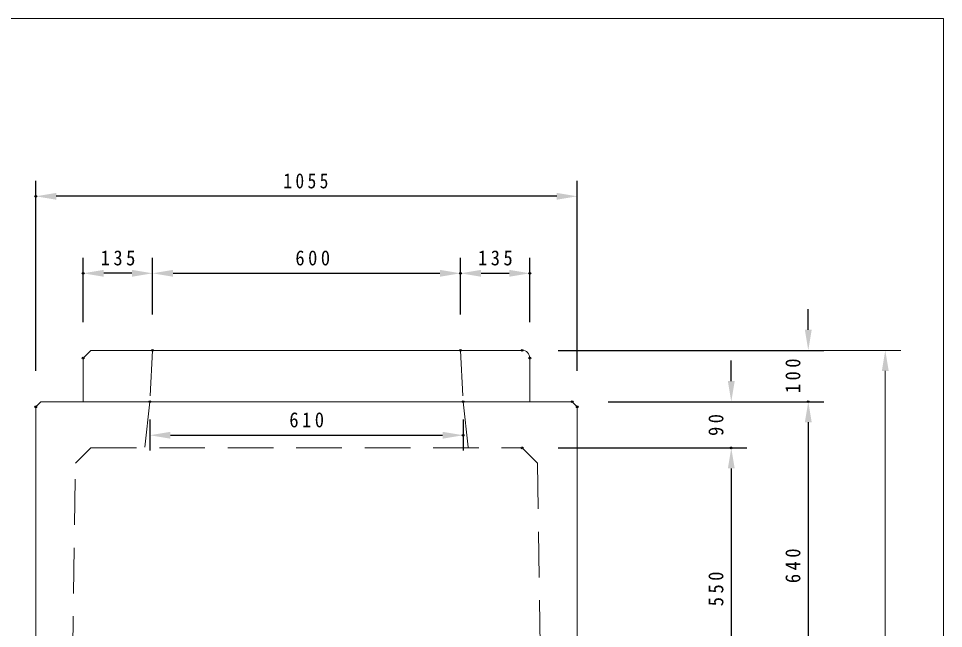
# Model space of a CAD drawing. Units: millimetres, scale not verified. Extents: x -4060 to 4060, y -2828 to 2828.
# Drawn here: x 2258 to 4060, y 1639 to 2828 of the extents above; entities that cross this region are included whole.
import ezdxf

# ---------------------------------------------------------------- set-up
doc = ezdxf.new("R2010")
doc.units = ezdxf.units.MM
doc.header["$LTSCALE"] = 7
doc.header["$PDMODE"] = 32
doc.header["$PDSIZE"] = 3.5
doc.linetypes.add('USER1', pattern=[19.05, 12.7, -6.35])
for name, color, linetype, lineweight in [('0-1_DASHED', 7, 'USER1', 18), ('0-3_LATER', 7, 'Continuous', 18), ('0-5_TXT', 7, 'Continuous', 18), ('0-7_LAYER', 7, 'Continuous', 18)]:
    doc.layers.add(name, color=color, linetype=linetype, lineweight=lineweight)
doc.layers.add('0-2_DIM', color=7, linetype='Continuous')
doc.layers.add('0-8_Defpoints', color=7, linetype='Continuous')
doc.styles.add('ＭＳ ゴシック', font='')
doc.styles.get('ＭＳ ゴシック').set_extended_font_data('MS Gothic')

# ---------------------------------------------------------------- blocks, each defined once
blk = doc.blocks.new('D71')
at = {"layer": '0-2_DIM'}
for p, q in [((6381.611, 4998.714), (6381.611, 5368.714)), ((7436.611, 4998.714), (7436.611, 5368.714)), ((7396.611, 5338.714), (6421.611, 5338.714))]:
    blk.add_line(p, q, dxfattribs=at)
for points in [[(6421.611, 5345.381), (6421.611, 5332.048), (6381.611, 5338.714)], [(7396.611, 5345.381), (7396.611, 5332.048), (7436.611, 5338.714)]]:
    blk.add_solid(points, dxfattribs=at)
at = {"layer": '0-8_Defpoints'}
for p in [(6381.611, 5338.714), (6381.611, 4928.714), (7436.611, 4928.714)]:
    blk.add_point(p, dxfattribs=at)
at = {"layer": '0-2_DIM', "insert": (6864.011, 5353.714), "char_height": 29.33, "attachment_point": 7, "style": 'ＭＳ ゴシック'}
blk.add_mtext('\\T1.39;\\W0.85;1055', dxfattribs=at)
blk = doc.blocks.new('D72')
at = {"layer": '0-2_DIM'}
for p, q in [((6609.111, 5108.714), (6609.111, 5218.714)), ((7209.111, 5108.714), (7209.111, 5218.714)), ((6649.111, 5188.714), (7169.111, 5188.714))]:
    blk.add_line(p, q, dxfattribs=at)
for points in [[(6649.111, 5195.381), (6649.111, 5182.048), (6609.111, 5188.714)], [(7169.111, 5195.381), (7169.111, 5182.048), (7209.111, 5188.714)]]:
    blk.add_solid(points, dxfattribs=at)
at = {"layer": '0-8_Defpoints'}
for p in [(7209.111, 5188.714), (6609.111, 5038.714), (7209.111, 5038.714)]:
    blk.add_point(p, dxfattribs=at)
at = {"layer": '0-2_DIM', "insert": (6887.466, 5203.714), "char_height": 29.33, "attachment_point": 7, "style": 'ＭＳ ゴシック'}
blk.add_mtext('\\T1.38;\\W0.9;600', dxfattribs=at)
blk = doc.blocks.new('D73')
at = {"layer": '0-2_DIM'}
for p, q in [((6604.111, 4903.714), (6604.111, 4843.359)), ((7214.111, 4903.714), (7214.111, 4843.359)), ((6644.111, 4873.359), (7174.111, 4873.359))]:
    blk.add_line(p, q, dxfattribs=at)
for points in [[(6644.111, 4880.025), (6644.111, 4866.692), (6604.111, 4873.359)], [(7174.111, 4880.025), (7174.111, 4866.692), (7214.111, 4873.359)]]:
    blk.add_solid(points, dxfattribs=at)
at = {"layer": '0-8_Defpoints'}
for p in [(6604.111, 4938.714), (7214.111, 4938.714), (7214.111, 4873.359)]:
    blk.add_point(p, dxfattribs=at)
at = {"layer": '0-2_DIM', "insert": (6875.711, 4888.359), "char_height": 29.33, "attachment_point": 7, "style": 'ＭＳ ゴシック'}
blk.add_mtext('\\T1.38;\\W0.9;610', dxfattribs=at)
blk = doc.blocks.new('D75')
at = {"layer": '0-2_DIM'}
for p, q in [((6474.111, 5093.714), (6474.111, 5218.714)), ((6609.111, 5108.714), (6609.111, 5218.714)), ((6569.111, 5188.714), (6514.111, 5188.714))]:
    blk.add_line(p, q, dxfattribs=at)
for points in [[(6514.111, 5195.381), (6514.111, 5182.048), (6474.111, 5188.714)], [(6569.111, 5195.381), (6569.111, 5182.048), (6609.111, 5188.714)]]:
    blk.add_solid(points, dxfattribs=at)
at = {"layer": '0-8_Defpoints'}
for p in [(6474.111, 5188.714), (6609.111, 5038.714), (6474.111, 5023.714)]:
    blk.add_point(p, dxfattribs=at)
at = {"layer": '0-2_DIM', "insert": (6508.211, 5203.714), "char_height": 29.33, "attachment_point": 7, "style": 'ＭＳ ゴシック'}
blk.add_mtext('\\T1.38;\\W0.9;135', dxfattribs=at)
blk = doc.blocks.new('D76')
at = {"layer": '0-2_DIM'}
for p, q in [((7496.611, 4938.714), (7916.611, 4938.714)), ((7886.611, 4898.714), (7886.611, 4338.714)), ((7506.611, 4298.714), (7916.611, 4298.714))]:
    blk.add_line(p, q, dxfattribs=at)
for points in [[(7879.944, 4898.714), (7893.277, 4898.714), (7886.611, 4938.714)], [(7879.944, 4338.714), (7893.277, 4338.714), (7886.611, 4298.714)]]:
    blk.add_solid(points, dxfattribs=at)
at = {"layer": '0-8_Defpoints'}
for p in [(7426.611, 4938.714), (7436.611, 4298.714), (7886.611, 4298.714)]:
    blk.add_point(p, dxfattribs=at)
at = {"layer": '0-2_DIM', "insert": (7871.611, 4585.314), "char_height": 29.33, "attachment_point": 7, "rotation": 90, "style": 'ＭＳ ゴシック'}
blk.add_mtext('\\T1.38;\\W0.9;640', dxfattribs=at)
blk = doc.blocks.new('D77')
at = {"layer": '0-2_DIM'}
for p, q in [((7736.611, 4978.714), (7736.611, 5018.714)), ((7496.611, 4938.714), (7766.611, 4938.714)), ((7399.111, 4848.714), (7766.611, 4848.714)), ((7736.611, 4808.714), (7736.611, 4768.714))]:
    blk.add_line(p, q, dxfattribs=at)
for points in [[(7729.944, 4978.714), (7743.277, 4978.714), (7736.611, 4938.714)], [(7729.944, 4808.714), (7743.277, 4808.714), (7736.611, 4848.714)]]:
    blk.add_solid(points, dxfattribs=at)
at = {"layer": '0-8_Defpoints'}
for p in [(7426.611, 4938.714), (7329.111, 4848.714), (7736.611, 4848.714)]:
    blk.add_point(p, dxfattribs=at)
at = {"layer": '0-2_DIM', "insert": (7721.611, 4872.014), "char_height": 29.33, "attachment_point": 7, "rotation": 90, "style": 'ＭＳ ゴシック'}
blk.add_mtext('\\T1.37;\\W0.9;90', dxfattribs=at)
blk = doc.blocks.new('D78')
at = {"layer": '0-2_DIM'}
for p, q in [((7399.111, 4848.714), (7766.611, 4848.714)), ((7736.611, 4808.714), (7736.611, 4338.714)), ((7506.611, 4298.714), (7766.611, 4298.714))]:
    blk.add_line(p, q, dxfattribs=at)
for points in [[(7729.944, 4808.714), (7743.277, 4808.714), (7736.611, 4848.714)], [(7729.944, 4338.714), (7743.277, 4338.714), (7736.611, 4298.714)]]:
    blk.add_solid(points, dxfattribs=at)
at = {"layer": '0-8_Defpoints'}
for p in [(7329.111, 4848.714), (7436.611, 4298.714), (7736.611, 4298.714)]:
    blk.add_point(p, dxfattribs=at)
at = {"layer": '0-2_DIM', "insert": (7721.611, 4540.314), "char_height": 29.33, "attachment_point": 7, "rotation": 90, "style": 'ＭＳ ゴシック'}
blk.add_mtext('\\T1.38;\\W0.9;550', dxfattribs=at)
blk = doc.blocks.new('D79')
at = {"layer": '0-2_DIM'}
for p, q in [((7886.611, 5078.714), (7886.611, 5118.714)), ((7399.111, 5038.714), (7916.611, 5038.714)), ((7496.611, 4938.714), (7916.611, 4938.714)), ((7886.611, 4898.714), (7886.611, 4858.714))]:
    blk.add_line(p, q, dxfattribs=at)
for points in [[(7879.944, 5078.714), (7893.277, 5078.714), (7886.611, 5038.714)], [(7879.944, 4898.714), (7893.277, 4898.714), (7886.611, 4938.714)]]:
    blk.add_solid(points, dxfattribs=at)
at = {"layer": '0-8_Defpoints'}
for p in [(7329.111, 5038.714), (7426.611, 4938.714), (7886.611, 4938.714)]:
    blk.add_point(p, dxfattribs=at)
at = {"layer": '0-2_DIM', "insert": (7871.611, 4955.314), "char_height": 29.33, "attachment_point": 7, "rotation": 90, "style": 'ＭＳ ゴシック'}
blk.add_mtext('\\T1.38;\\W0.9;100', dxfattribs=at)
blk = doc.blocks.new('D80')
at = {"layer": '0-2_DIM'}
for p, q in [((7209.111, 5108.714), (7209.111, 5218.714)), ((7344.111, 5093.714), (7344.111, 5218.714)), ((7249.111, 5188.714), (7304.111, 5188.714))]:
    blk.add_line(p, q, dxfattribs=at)
for points in [[(7249.111, 5195.381), (7249.111, 5182.048), (7209.111, 5188.714)], [(7304.111, 5195.381), (7304.111, 5182.048), (7344.111, 5188.714)]]:
    blk.add_solid(points, dxfattribs=at)
at = {"layer": '0-8_Defpoints'}
for p in [(7344.111, 5188.714), (7209.111, 5038.714), (7344.111, 5023.714)]:
    blk.add_point(p, dxfattribs=at)
at = {"layer": '0-2_DIM', "insert": (7243.211, 5203.714), "char_height": 29.33, "attachment_point": 7, "style": 'ＭＳ ゴシック'}
blk.add_mtext('\\T1.38;\\W0.9;135', dxfattribs=at)
blk = doc.blocks.new('D81')
at = {"layer": '0-5_TXT'}
for p, q in [((7399.111, 5038.714), (8066.611, 5038.714)), ((8036.611, 4998.714), (8036.611, 3498.714)), ((7496.611, 3458.714), (8066.611, 3458.714))]:
    blk.add_line(p, q, dxfattribs=at)
for points in [[(8029.944, 4998.714), (8043.277, 4998.714), (8036.611, 5038.714)], [(8029.944, 3498.714), (8043.277, 3498.714), (8036.611, 3458.714)]]:
    blk.add_solid(points, dxfattribs=at)
at = {"layer": '0-8_Defpoints'}
for p in [(7329.111, 5038.714), (7426.611, 3458.714), (8036.611, 3458.714)]:
    blk.add_point(p, dxfattribs=at)
at = {"layer": '0-5_TXT', "insert": (8021.611, 4203.614), "char_height": 29.33, "attachment_point": 7, "rotation": 90, "style": 'ＭＳ ゴシック'}
blk.add_mtext('\\T1.39;\\W0.85;1580', dxfattribs=at)

msp = doc.modelspace()

# ---------------------------------------------------------------- linework, layer by layer
at = {"layer": '0-1_DASHED'}
for p, q in [((2519.111, 2181.214), (2514.111, 2081.214)), ((3119.111, 2181.214), (3124.111, 2081.214)), ((2514.111, 2081.214), (2504.111, 1991.214)), ((3124.111, 2081.214), (3134.111, 1991.214)), ((2369.111, 1961.214), (2399.111, 1991.214)), ((2399.111, 1991.214), (3239.111, 1991.214)), ((3239.111, 1991.214), (3269.111, 1961.214)), ((2361.611, 1441.214), (2369.111, 1961.214)), ((3269.111, 1961.214), (3276.611, 1441.214))]:
    msp.add_line(p, q, dxfattribs=at)
at = {"layer": '0-3_LATER'}
msp.add_line((2399.111, 2181.214), (3239.111, 2181.214), dxfattribs=at)
msp.add_lwpolyline([(3254.111, 2166.214), (3254.111, 2081.214), (2384.111, 2081.214), (2384.111, 2166.214), (2399.111, 2181.214)], dxfattribs=at)
msp.add_arc((3239.111, 2166.214), 15, 360, 90, dxfattribs=at)
at = {"layer": '0-7_LAYER'}
for points in [[(-4060, -2827.5), (-4060, 2827.5), (4060, 2827.5), (4060, -2827.5)], [(4060, -2827.5), (-4060, -2827.5), (-4060, 2827.5), (4060, 2827.5)], [(2291.611, 1441.214), (3346.611, 1441.214), (3346.611, 2071.214), (3336.611, 2081.214), (2301.611, 2081.214), (2291.611, 2071.214)]]:
    msp.add_lwpolyline(points, close=True, dxfattribs=at)

# ---------------------------------------------------------------- block references
at = {"layer": '0-2_DIM'}
for name in ['D71', 'D75', 'D72', 'D80', 'D79', 'D77', 'D73', 'D76', 'D78']:
    msp.add_blockref(name, (-4090, -2857.5), dxfattribs=at)
at = {"layer": '0-5_TXT'}
msp.add_blockref('D81', (-4090, -2857.5), dxfattribs=at)

doc.saveas('drawing.dxf')
